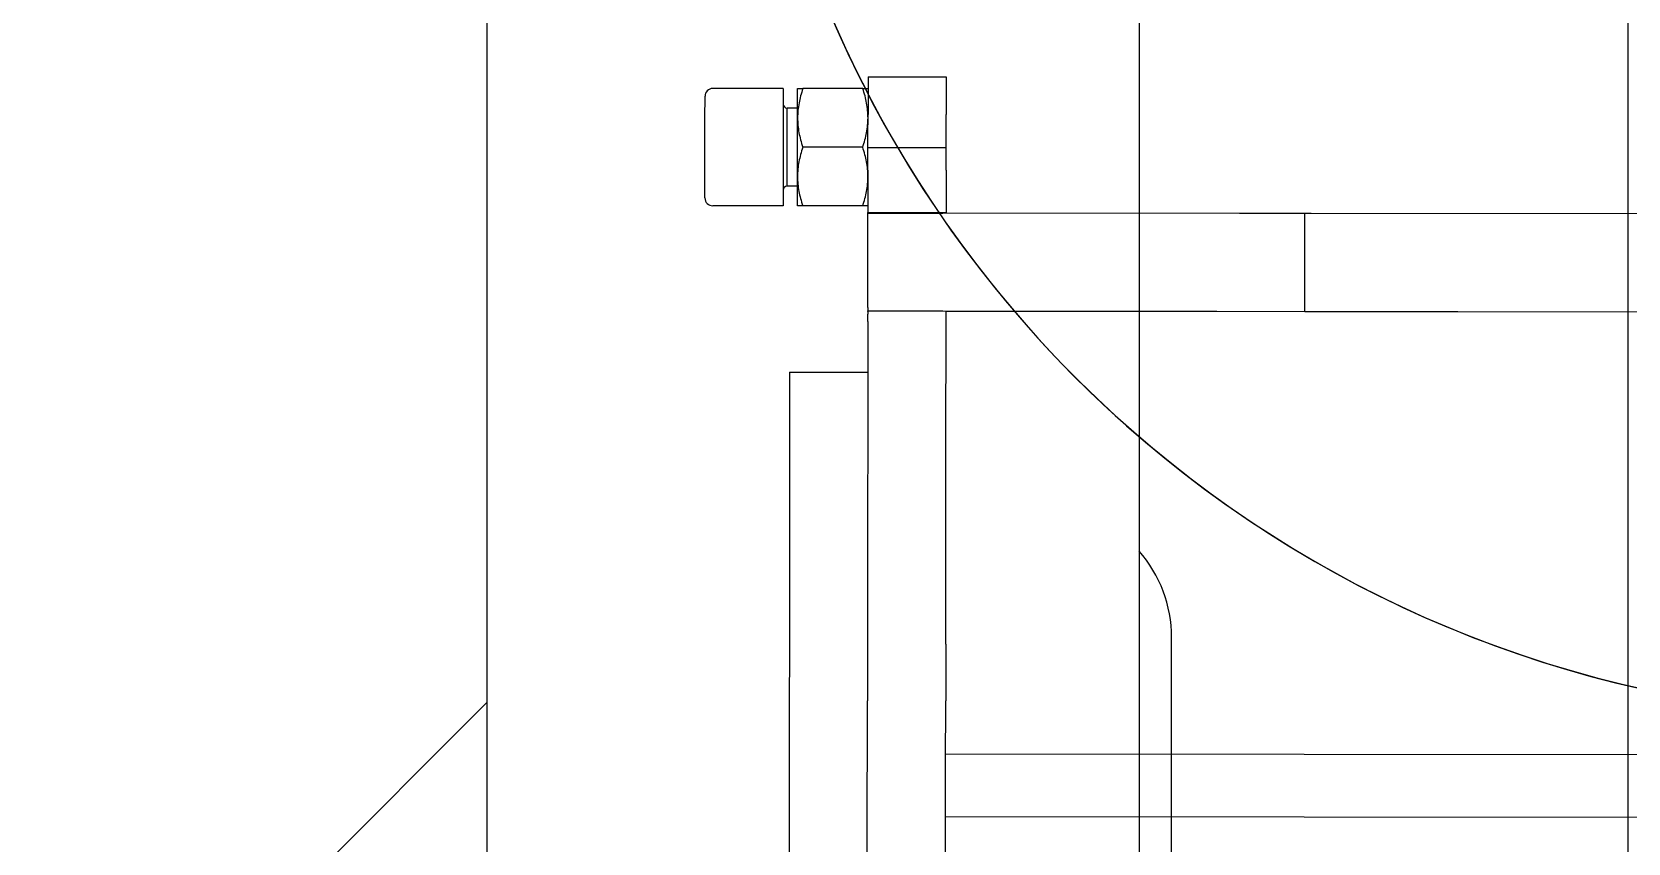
# Model space of a CAD drawing. Header units: inches. Extents: x -233729 to 737493, y -275239 to 196021.
# Drawn here: x 477719 to 477963.8, y 17816.7 to 17941.1 of the extents above; entities that cross this region are included whole.
import ezdxf

# ---------------------------------------------------------------- set-up
doc = ezdxf.new("R2010")
doc.units = ezdxf.units.IN
doc.header["$MEASUREMENT"] = 0
for name, color, linetype in [('Default', 7, 'Continuous'), ('DV2_0', 7, 'Continuous'), ('P_AX', 7, 'Continuous'), ('pinza', 6, 'Continuous'), ('supporti', 7, 'Continuous')]:
    doc.layers.add(name, color=color, linetype=linetype)

# ---------------------------------------------------------------- blocks, each defined once
blk = doc.blocks.new('SE2')
at = {"layer": 'DV2_0', "color": 2, "linetype": 'Continuous'}
for p, q in [((660.4497949701864, 3816.916341077484), (660.4497949701864, 1916.916341077484)), ((730.4497949701872, 3626.916341077484), (730.4497949701871, 3546.916341077486)), ((735.4497949701864, 2116.916341077484), (735.4497949701868, 3626.916341077484)), ((835.4497949701869, 2116.916341077484), (835.4497949701871, 3626.916341077484)), ((879.5919305939182, 3601.058476701216), (835.4497949701871, 3556.916341077485))]:
    blk.add_line(p, q, dxfattribs=at)
blk.add_arc((750.4497949701872, 3546.916341077485), 20.00000000000002, 180, 221.4096221092689, dxfattribs=at)
blk = doc.blocks.new('A$C2BE94B00')
at = {"layer": 'Default'}
blk.add_blockref('SE2', (-481.449800909002, -1908.916326194725), dxfattribs=at)
blk = doc.blocks.new('A$C4C4516A4')
at = {"layer": 'supporti', "color": 1}
blk.add_blockref('A$C2BE94B00', (0, 0), dxfattribs=at)
blk = doc.blocks.new('A$C48CB4C16')
at = {"layer": 'P_AX', "color": 6, "linetype": 'Continuous'}
for p, q in [((4256.381853703874, 3145.968548419538, 710.6645883361932), (4256.379657552461, 3143.662831425785, 710.6645883361932)), ((4256.381853703874, 3145.968548419538, 710.6645883361932), (4256.379657552461, 3143.662831425785, 710.6645883361932)), ((4268.330298196408, 3092.34829406033, 710.6645883361932), (4268.38184815587, 3145.957009265318, 710.6645883361932)), ((4256.379657552461, 3143.662831425785, 710.6645883361932), (4256.360225044074, 3123.686597447495, 710.6645883361932)), ((4256.379657552461, 3143.662831425785, 710.6645883361932), (4256.360225044074, 3123.686597447495, 710.6645883361932)), ((3954.376554272254, 3140.860783674872, 710.6645883361932), (4244.37642019533, 3140.58192078362, 710.6645883361932)), ((3954.367294641328, 3131.218973965502, 710.6645883361932), (4244.367160564404, 3130.940111074715, 710.6645883361932)), ((4256.360225044074, 3123.686597447495, 710.6645883361932), (4256.359300600364, 3122.752911811347, 710.6645883361932)), ((4256.360225044074, 3123.686597447495, 710.6645883361932), (4256.359300600364, 3122.752911811347, 710.6645883361932)), ((4244.350977778434, 3114.087141108352, 710.6645883361932), (4244.359306148369, 3122.764450965568, 710.6645883361932)), ((4256.357906836783, 3120.968559940464, 710.6645883361932), (4256.359300600364, 3122.752911811347, 710.6645883361932)), ((4256.357906836783, 3120.968559940464, 710.6645883361932), (4256.359300600364, 3122.752911811347, 710.6645883361932)), ((4256.355134217301, 3118.088541907377, 710.6645883361932), (4256.356702650431, 3119.718299213449, 710.6645883361932)), ((4256.355134217301, 3118.088541907377, 710.6645883361932), (4256.356702650431, 3119.718299213449, 710.6645883361932)), ((4256.356702650431, 3119.718299213449, 710.6645883361932), (4256.357906836783, 3120.968559940464, 710.6645883361932)), ((4256.356702650431, 3119.718299213449, 710.6645883361932), (4256.357906836783, 3120.968559940464, 710.6645883361932)), ((4256.34540288255, 3107.968565913036, 710.6645883361932), (4256.355134217301, 3118.088541907377, 710.6645883361932)), ((4256.34540288255, 3107.968565913036, 710.6645883361932), (4256.355134217301, 3118.088541907377, 710.6645883361932)), ((4256.34540288255, 3107.968565913036, 710.6645883361932), (4256.355134217301, 3118.088541907377, 710.6645883361932)), ((4244.350977778434, 3114.087141108352, 710.6645883361932), (4244.331823690678, 3093.924393580879, 710.6645883361932)), ((4244.350977778434, 3114.087141108352, 710.6645883361932), (4244.331823690678, 3093.924393580879, 710.6645883361932)), ((4256.331818142673, 3093.912854426659, 710.6645883361932), (4256.34540288255, 3107.968565913036, 710.6645883361932)), ((4256.331818142673, 3093.912854426659, 710.6645883361932), (4256.34540288255, 3107.968565913036, 710.6645883361932)), ((4244.331823690678, 3093.924393580879, 710.6645883361932), (4244.32196732983, 3083.674398319914, 710.6645883361932)), ((4244.331823690678, 3093.924393580879, 710.6645883361932), (4244.32196732983, 3083.674398319914, 710.6645883361932)), ((4256.321961781824, 3083.662859165694, 710.6645883361932), (4256.330303744412, 3092.35983321455, 710.6645883361932)), ((4256.321961781824, 3083.662859165694, 710.6645883361932), (4256.330303744412, 3092.35983321455, 710.6645883361932)), ((4256.330303744412, 3092.35983321455, 710.6645883361932), (4256.331818142673, 3093.912854426659, 710.6645883361932)), ((4256.330303744412, 3092.35983321455, 710.6645883361932), (4256.331818142673, 3093.912854426659, 710.6645883361932)), ((4244.32196732983, 3083.674398319914, 710.6645883361932), (4244.303446164703, 3064.626582285507, 710.6645883361932)), ((4244.32196732983, 3083.674398319914, 710.6645883361932), (4244.303446164703, 3064.626582285507, 710.6645883361932)), ((4256.311090250383, 3072.359842461187, 710.6645883361932), (4256.321961781824, 3083.662859165694, 710.6645883361932)), ((4256.311090250383, 3072.359842461187, 710.6645883361932), (4256.321961781824, 3083.662859165694, 710.6645883361932)), ((4256.303440616699, 3064.615043131753, 710.6645883361932), (4256.311090250383, 3072.359842461187, 710.6645883361932)), ((4268.311084702378, 3072.348303306966, 710.6645883361932), (4256.311090250383, 3072.359842461187, 710.6645883361932)), ((4165.802112214267, 3063.068191595028, 710.6645883361932), (4032.802173704723, 3063.196083886202, 710.6645883361932)), ((4165.802112214267, 3063.068191595028, 710.6645883361932), (4032.802173704723, 3063.196083886202, 710.6645883361932)), ((4184.302095137653, 3063.050402057476, 710.6645883361932), (4165.802112214267, 3063.068191595028, 710.6645883361932)), ((4184.302095137653, 3063.050402057476, 710.6645883361932), (4165.802112214267, 3063.068191595028, 710.6645883361932)), ((4184.302095137653, 3063.050402057476, 710.6645883361932), (4165.802112214267, 3063.068191595028, 710.6645883361932)), ((4188.301905503148, 3063.046555680807, 710.6645883361932), (4184.302095137653, 3063.050402057476, 710.6645883361932)), ((4188.301905503148, 3063.046555680807, 710.6645883361932), (4184.302095137653, 3063.050402057476, 710.6645883361932)), ((4188.301905503148, 3063.046555680807, 710.6645883361932), (4184.302095137653, 3063.050402057476, 710.6645883361932)), ((4189.301899511948, 3063.045594084661, 710.6645883361932), (4188.301905503148, 3063.046555680807, 710.6645883361932)), ((4189.301899511948, 3063.045594084661, 710.6645883361932), (4188.301905503148, 3063.046555680807, 710.6645883361932)), ((4189.301899511948, 3063.045594084661, 710.6645883361932), (4188.301905503148, 3063.046555680807, 710.6645883361932)), ((4189.301899511948, 3063.045594084661, 710.6645883361932), (4189.287475569289, 3048.045601019754, 710.6645883361932)), ((4202.802095107851, 3063.032612536221, 710.6645883361932), (4189.301899511948, 3063.045594084661, 710.6645883361932)), ((4202.802095107851, 3063.032612536221, 710.6645883361932), (4189.301899511948, 3063.045594084661, 710.6645883361932)), ((4202.802095107851, 3063.032612536221, 710.6645883361932), (4189.301899511948, 3063.045594084661, 710.6645883361932)), ((4244.198532558744, 3062.992805871765, 710.6645883361932), (4202.802095107851, 3063.032612536221, 710.6645883361932)), ((4244.198532558744, 3062.992805871765, 710.6645883361932), (4202.802095107851, 3063.032612536221, 710.6645883361932)), ((4244.301885049091, 3062.992706295221, 710.6645883361932), (4244.198532558744, 3062.992805871765, 710.6645883361932)), ((4244.301885049091, 3062.992706295221, 710.6645883361932), (4244.198532558744, 3062.992805871765, 710.6645883361932)), ((4244.30218593881, 3063.096259637854, 710.6645883361932), (4244.301885049091, 3062.992706295221, 710.6645883361932)), ((4244.30218593881, 3063.096259637854, 710.6645883361932), (4244.301885049091, 3062.992706295221, 710.6645883361932)), ((4244.802085900678, 3062.992225497148, 710.6645883361932), (4244.301885049091, 3062.992706295221, 710.6645883361932)), ((4244.802085900678, 3062.992225497148, 710.6645883361932), (4244.301885049091, 3062.992706295221, 710.6645883361932)), ((4244.302373236511, 3063.492706063787, 710.6645883361932), (4244.30218593881, 3063.096259637854, 710.6645883361932)), ((4244.302373236511, 3063.492706063787, 710.6645883361932), (4244.30218593881, 3063.096259637854, 710.6645883361932)), ((4244.303446164703, 3064.626582285507, 710.6645883361932), (4244.302373236511, 3063.492706063787, 710.6645883361932)), ((4244.303446164703, 3064.626582285507, 710.6645883361932), (4244.302373236511, 3063.492706063787, 710.6645883361932)), ((4253.80186969135, 3062.983571131367, 710.6645883361932), (4244.802085900678, 3062.992225497148, 710.6645883361932)), ((4253.80186969135, 3062.983571131367, 710.6645883361932), (4244.802085900678, 3062.992225497148, 710.6645883361932)), ((4256.302081044647, 3062.981167141001, 710.6645883361932), (4253.80186969135, 3062.983571131367, 710.6645883361932)), ((4256.302081044647, 3062.981167141001, 710.6645883361932), (4253.80186969135, 3062.983571131367, 710.6645883361932)), ((4256.301406092243, 3062.481167371969, 710.6645883361932), (4256.287847586209, 3048.381173891133, 710.6645883361932)), ((4256.301406092243, 3062.481167371969, 710.6645883361932), (4256.287847586209, 3048.381173891133, 710.6645883361932)), ((4256.301406092243, 3062.481167371969, 710.6645883361932), (4256.302081044647, 3062.981167141001, 710.6645883361932)), ((4256.301406092243, 3062.481167371969, 710.6645883361932), (4256.302081044647, 3062.981167141001, 710.6645883361932)), ((4010.287563855992, 3048.217726735517, 710.6645883361932), (4188.287481560489, 3048.0465626159, 710.6645883361932)), ((4010.287563855992, 3048.217726735517, 710.6645883361932), (4188.287481560489, 3048.0465626159, 710.6645883361932)), ((4010.287563855992, 3048.217726735517, 710.6645883361932), (4188.287481560489, 3048.0465626159, 710.6645883361932)), ((4188.287481560489, 3048.0465626159, 710.6645883361932), (4189.287475569289, 3048.045601019754, 710.6645883361932)), ((4188.287481560489, 3048.0465626159, 710.6645883361932), (4189.287475569289, 3048.045601019754, 710.6645883361932)), ((4188.287481560489, 3048.0465626159, 710.6645883361932), (4189.287475569289, 3048.045601019754, 710.6645883361932)), ((4189.287475569289, 3048.045601019754, 710.6645883361932), (4189.687509386684, 3048.045216381203, 710.6645883361932)), ((4189.287475569289, 3048.045601019754, 710.6645883361932), (4189.687509386684, 3048.045216381203, 710.6645883361932)), ((4189.287475569289, 3048.045601019754, 710.6645883361932), (4189.687509386684, 3048.045216381203, 710.6645883361932)), ((4189.687509386684, 3048.045216381203, 710.6645883361932), (4199.287471775314, 3048.035985057826, 710.6645883361932)), ((4189.687509386684, 3048.045216381203, 710.6645883361932), (4199.287471775314, 3048.035985057826, 710.6645883361932)), ((4189.687509386684, 3048.045216381203, 710.6645883361932), (4199.287471775314, 3048.035985057826, 710.6645883361932)), ((4189.687509386684, 3048.045216381203, 710.6645883361932), (4199.287471775314, 3048.035985057826, 710.6645883361932)), ((4199.287471775314, 3048.035985057826, 710.6645883361932), (4244.184108616201, 3047.992812806394, 710.6645883361932)), ((4244.184108616201, 3047.992812806394, 710.6645883361932), (4244.287468560505, 3047.992713416113, 710.6645883361932)), ((4256.287351675914, 3047.881174122102, 710.6645883361932), (4244.287357223918, 3047.892713276322, 710.6645883361932)), ((4244.287468560505, 3047.992713416113, 710.6645883361932), (4244.78766195802, 3047.992232431776, 710.6645883361932)), ((4256.287656641216, 3047.981174076094, 710.6645883361932), (4244.78766195802, 3047.992232431776, 710.6645883361932)), ((4256.287847586209, 3048.381173891133, 710.6645883361932), (4256.287656641216, 3047.981174076094, 710.6645883361932)), ((4256.287847586209, 3048.381173891133, 710.6645883361932), (4256.287656641216, 3047.981174076094, 710.6645883361932)), ((4244.281105927308, 3041.392716281234, 710.6645883361932), (4244.286394706345, 3046.892713738724, 710.6645883361932)), ((4256.282253435347, 3042.381148127492, 710.6645883361932), (4256.286587827723, 3046.881174584504, 710.6645883361932)), ((4256.282253435347, 3042.381148127492, 710.6645883361932), (4256.28638915834, 3046.881174584504, 710.6645883361932)), ((4257.090430226991, 3046.880382582664, 710.6645883361932), (4266.282730822568, 3046.871543297197, 710.6645883361932)), ((4269.286581817432, 3046.868673834137, 710.6645883361932), (4280.086576824192, 3046.858288595571, 710.6645883361932)), ((4267.083691864623, 3043.870790738731, 710.6645883361932), (4268.683697306317, 3043.869252178936, 710.6645883361932)), ((4256.281100379303, 3041.38117712748, 710.6645883361932), (4256.282253435347, 3042.381148127492, 710.6645883361932)), ((4256.281100379303, 3041.38117712748, 710.6645883361932), (4256.282253435347, 3042.381148127492, 710.6645883361932)), ((4244.277839633402, 3037.9927178534, 710.6645883361932), (4256.278009235743, 3037.98117869918, 710.6645883361932)), ((4257.081771055005, 3037.88036771829, 710.6645883361932), (4266.27407165058, 3037.871528433289, 710.6645883361932)), ((4267.07215271052, 3031.870796286619, 710.6645883361932), (4268.672158152213, 3031.869257726825, 710.6645883361932)), ((4257.073121495894, 3028.880390904497, 710.6645883361932), (4266.265422091353, 3028.871551619495, 710.6645883361932)), ((4269.269273086335, 3028.868682156435, 710.6645883361932), (4280.069268093095, 3028.858296917404, 710.6645883361932)), ((4256.267543616123, 3027.081183738659, 710.6645883361932), (4244.267549164128, 3027.092722892879, 710.6645883361932))]:
    blk.add_line(p, q, dxfattribs=at)
at = {"layer": 'P_AX', "color": 6}
blk.add_circle((4100.5638399116, 4905.530419049437, 710.6645883361932), 4100.563866852364, dxfattribs=at)
for centre, start, end in [((4099.19158277847, 2948.13226091501, 710.6645883361932), 129.8149848512035, 90.18512856416305), ((4099.19158277847, 2948.132120902768, 710.6645883361932), 269.8148490775229, 230.1849927773721)]:
    blk.add_arc(centre, 177.0000000000008, start, end, dxfattribs=at)
at = {"layer": 'P_AX', "color": 6, "linetype": 'Continuous'}
for centre, radius, start, end in [((4280.085422908888, 3045.658289150453, 710.6645883361932), 1.199999999999407, 359.9449045907344, 89.94490459073435), ((4268.684274264029, 3044.469251901495, 710.6645883361932), 0.6000000000001577, 269.9449045907344, 359.9449045907344), ((4268.671581194503, 3031.269258004266, 710.6645883361932), 0.5999999999992491, 359.9449045907344, 89.94490459073435), ((4099.191584753803, 2948.13219090889, 710.6645883361932), 177.0000000000009, 152.6743924803464, 27.44557321661936), ((4280.070422008517, 3030.058296362522, 710.6645883361932), 1.200000000000317, 269.9449045907344, 359.9449045907344)]:
    blk.add_arc(centre, radius, start, end, dxfattribs=at)
for points in [[(4244.384052582085, 3148.535519199099, 710.6645883361932), (4244.379800205584, 3144.103045636907, 710.6645883361932), (4244.374185471795, 3138.254481942977, 710.6645883361932), (4244.368219544762, 3132.04257281183, 710.6645883361932), (4244.359306148369, 3122.764450965568, 710.6645883361932)], [(4268.311084702378, 3072.348303306966, 710.6645883361932), (4268.311812231084, 3073.109507631163, 710.6645883361932), (4268.312541592751, 3073.870711953032, 710.6645883361932), (4268.31393558823, 3075.323102352328, 710.6645883361932), (4268.316704570781, 3078.206164975303, 710.6645883361932), (4268.319616951514, 3081.237241503436, 710.6645883361932), (4268.322939860751, 3084.694628951724, 710.6645883361932), (4268.325885475379, 3087.758830319743, 710.6645883361932), (4268.330298196408, 3092.34829406033, 710.6645883361932)], [(4256.302180390805, 3063.084720483634, 710.6645883361932), (4256.302071455051, 3063.147501011497, 710.6645883361932), (4256.30211357295, 3063.216479975849, 710.6645883361932), (4256.302236062125, 3063.343956023107, 710.6645883361932), (4256.302322983859, 3063.434489074747, 710.6645883361932), (4256.302367688506, 3063.481166909567, 710.6645883361932)], [(4256.302180390805, 3063.084720483634, 710.6645883361932), (4256.302171816816, 3063.075749604616, 710.6645883361932), (4256.302163242827, 3063.066778725597, 710.6645883361932), (4256.302131065633, 3063.033250204406, 710.6645883361932), (4256.302081044647, 3062.981167141001, 710.6645883361932)], [(4256.303440616699, 3064.615043131753, 710.6645883361932), (4256.302829067222, 3063.976348176251, 710.6645883361932), (4256.302367688506, 3063.481166909567, 710.6645883361932)], [(4244.286394706345, 3046.892713738724, 710.6645883361932), (4244.28654942743, 3047.053601431313, 710.6645883361932), (4244.286762763397, 3047.275396993968, 710.6645883361932), (4244.286929077352, 3047.448264499779, 710.6645883361932), (4244.287074927357, 3047.599820193022, 710.6645883361932), (4244.287213715957, 3047.743976819913, 710.6645883361932), (4244.287283674231, 3047.816592843856, 710.6645883361932), (4244.287320403265, 3047.854653060089, 710.6645883361932), (4244.287357223918, 3047.892713276322, 710.6645883361932)], [(4244.287468560505, 3047.992713416113, 710.6645883361932), (4244.287415412138, 3047.939436456772, 710.6645883361932), (4244.287357223918, 3047.892713276322, 710.6645883361932)], [(4256.28638915834, 3046.881174584504, 710.6645883361932), (4256.286543879425, 3047.042062277093, 710.6645883361932), (4256.286757215391, 3047.263857839747, 710.6645883361932), (4256.286923529346, 3047.436725345559, 710.6645883361932), (4256.287069379352, 3047.588281038801, 710.6645883361932), (4256.287208167952, 3047.732437665692, 710.6645883361932), (4256.287278126227, 3047.805053689636, 710.6645883361932), (4256.287314855262, 3047.843113905869, 710.6645883361932), (4256.287351675914, 3047.881174122102, 710.6645883361932)], [(4256.287656641216, 3047.981174076094, 710.6645883361932), (4256.287434067693, 3047.927897279269, 710.6645883361932), (4256.287351675914, 3047.881174122102, 710.6645883361932)], [(4257.090430226991, 3046.880382582664, 710.6645883361932), (4256.747215816169, 3045.738718017123, 710.6645883361932), (4256.501000326825, 3044.654544986903, 710.6645883361932), (4256.337195228087, 3043.506221304766, 710.6645883361932), (4256.282253435347, 3042.381148127492, 710.6645883361932)], [(4256.286587827723, 3046.881174584504, 710.6645883361932), (4256.395154677564, 3046.881064194373, 710.6645883361932), (4256.503721529734, 3046.880956161885, 710.6645883361932), (4256.748714157962, 3046.880715998474, 710.6645883361932), (4257.090430226991, 3046.880382582664, 710.6645883361932)], [(4266.282730822568, 3046.871543297197, 710.6645883361932), (4266.624449199531, 3046.871219525232, 710.6645883361932), (4266.869444269104, 3046.870988517652, 710.6645883361932), (4266.996518867672, 3046.870870377055, 710.6645883361932), (4267.0865828346, 3046.870789345938, 710.6645883361932)], [(4267.082248442224, 3042.37076288846, 710.6645883361932), (4267.029330446152, 3043.49743672379, 710.6645883361932), (4266.867302778292, 3044.647664207152, 710.6645883361932), (4266.623323341482, 3045.730835665136, 710.6645883361932), (4266.282730822568, 3046.871543297197, 710.6645883361932)], [(4267.0865828346, 3046.870789345938, 710.6645883361932), (4267.086581506765, 3046.869460872027, 710.6645883361932), (4267.086572212051, 3046.860161556981, 710.6645883361932), (4267.086528342683, 3046.815080042581, 710.6645883361932), (4267.086455297657, 3046.739627062927, 710.6645883361932), (4267.086358065368, 3046.638989048197, 710.6645883361932), (4267.086241633981, 3046.518352427638, 710.6645883361932), (4267.086110991775, 3046.382903630964, 710.6645883361932), (4267.085971127031, 3046.237829089283, 710.6645883361932), (4267.085827027913, 3046.088315231378, 710.6645883361932), (4267.085683682701, 3045.939548487428, 710.6645883361932), (4267.085546079556, 3045.796715287144, 710.6645883361932), (4267.085419206996, 3045.665002061173, 710.6645883361932), (4267.085264163907, 3045.504023790478, 710.6645883361932), (4267.085081611294, 3045.314459251824, 710.6645883361932), (4267.084869840996, 3045.094527938522, 710.6645883361932), (4267.08462714497, 3044.842449345279, 710.6645883361932), (4267.084351814934, 3044.556442965872, 710.6645883361932), (4267.08404214296, 3044.234728294077, 710.6645883361932), (4267.083652912173, 3043.830317127171, 710.6645883361932), (4267.083271950367, 3043.434457164376, 710.6645883361932), (4267.082906233961, 3043.054406244892, 710.6645883361932), (4267.082562739029, 3042.697422206986, 710.6645883361932), (4267.082248442224, 3042.37076288846, 710.6645883361932)], [(4269.284273986587, 3044.468674943901, 710.6645883361932), (4269.284784493385, 3045.004093734666, 710.6645883361932), (4269.285110260244, 3045.343150878443, 710.6645883361932), (4269.285815652461, 3046.075450661245, 710.6645883361932), (4269.286204550531, 3046.478850757356, 710.6645883361932), (4269.286392875597, 3046.673762295979, 710.6645883361932), (4269.286581817432, 3046.868673834137, 710.6645883361932)], [(4281.285422354005, 3045.657135234798, 710.6645883361932), (4281.28525860433, 3045.488211901977, 710.6645883361932), (4281.28509538935, 3045.319288568224, 710.6645883361932), (4281.28475834697, 3044.969677921503, 710.6645883361932), (4281.284147004364, 3044.335015339895, 710.6645883361932), (4281.283141185298, 3043.29022627522, 710.6645883361932), (4281.282175943371, 3042.287224427449, 710.6645883361932), (4281.281445468194, 3041.528019077729, 710.6645883361932), (4281.280922994366, 3040.984931841611, 710.6645883361932), (4281.280143292272, 3040.174380168437, 710.6645883361932), (4281.279131990043, 3039.122927892606, 710.6645883361932), (4281.277914716397, 3037.857138848051, 710.6645883361932), (4281.276697633555, 3036.591350224453, 710.6645883361932), (4281.275686790002, 3035.539898156772, 710.6645883361932), (4281.274907644605, 3034.729346376962, 710.6645883361932), (4281.274385656113, 3034.18625861651, 710.6645883361932), (4281.273656032281, 3033.427052801128, 710.6645883361932), (4281.272692307946, 3032.424051086071, 710.6645883361932), (4281.271688796114, 3031.379262350152, 710.6645883361932), (4281.271079566097, 3030.744606193739, 710.6645883361932), (4281.270744233509, 3030.394989118099, 710.6645883361932), (4281.270582576281, 3030.226065782949, 710.6645883361932), (4281.270421453635, 3030.057142447333, 710.6645883361932)], [(4268.683697306317, 3043.869252178936, 710.6645883361932), (4268.683571345056, 3043.739311153653, 710.6645883361932), (4268.683445795089, 3043.609370127904, 710.6645883361932), (4268.683186526294, 3043.340433219566, 710.6645883361932), (4268.682716268116, 3042.852236874986, 710.6645883361932), (4268.682458872906, 3042.584914833891, 710.6645883361932), (4268.68203650706, 3042.146158071353, 710.6645883361932), (4268.681434495607, 3041.520633736744, 710.6645883361932), (4268.680638163351, 3040.693008981298, 710.6645883361932), (4268.680236263782, 3040.275252962138, 710.6645883361932), (4268.679636493557, 3039.651752418957, 710.6645883361932), (4268.678858567494, 3038.842941651239, 710.6645883361932), (4268.677922200412, 3037.869254958469, 710.6645883361932), (4268.676523025031, 3036.41402883793, 710.6645883361932), (4268.675207538647, 3035.045500934242, 710.6645883361932), (4268.674412188004, 3034.217875592063, 710.6645883361932), (4268.673811195184, 3033.592351042784, 710.6645883361932), (4268.673389747156, 3033.153594465114, 710.6645883361932), (4268.673133030999, 3032.88627303683, 710.6645883361932), (4268.672664388781, 3032.39807210921, 710.6645883361932), (4268.672406444326, 3032.129139781117, 710.6645883361932), (4268.672282092622, 3031.999198754436, 710.6645883361932), (4268.672158152213, 3031.869257726825, 710.6645883361932)], [(4269.271580917061, 3031.268681046671, 710.6645883361932), (4269.272530320799, 3032.262014745387, 710.6645883361932), (4269.273847165982, 3033.633046967096, 710.6645883361932), (4269.275348468684, 3035.194932899091, 710.6645883361932), (4269.277919158571, 3037.868678003202, 710.6645883361932), (4269.280018416699, 3040.051516792856, 710.6645883361932), (4269.281993102981, 3042.104309037446, 710.6645883361932), (4269.283313017922, 3043.475341428655, 710.6645883361932), (4269.284273986587, 3044.468674943901, 710.6645883361932)], [(4244.281105927308, 3041.392716281234, 710.6645883361932), (4244.280468172277, 3040.729428502384, 710.6645883361932), (4244.279855010332, 3040.091593213032, 710.6645883361932), (4244.279384162859, 3039.601700828995, 710.6645883361932), (4244.278795010991, 3038.988554336715, 710.6645883361932), (4244.278450948184, 3038.630346327207, 710.6645883361932), (4244.278087304672, 3038.251527323041, 710.6645883361932), (4244.277963313274, 3038.12212258822, 710.6645883361932), (4244.277839633402, 3037.9927178534, 710.6645883361932)], [(4256.281100379303, 3041.38117712748, 710.6645883361932), (4256.280462624271, 3040.717889348163, 710.6645883361932), (4256.279849462328, 3040.080054058812, 710.6645883361932), (4256.279378617764, 3039.590164747207, 710.6645883361932), (4256.278789462987, 3038.97701518296, 710.6645883361932), (4256.27838342858, 3038.554271415926, 710.6645883361932), (4256.278081756668, 3038.23998816882, 710.6645883361932), (4256.277957765269, 3038.110583434465, 710.6645883361932), (4256.277834085397, 3037.98117869918, 710.6645883361932)], [(4256.281100379303, 3041.38117712748, 710.6645883361932), (4256.280462624271, 3040.717889348163, 710.6645883361932), (4256.279849462328, 3040.080054058812, 710.6645883361932), (4256.279378617764, 3039.590164747207, 710.6645883361932), (4256.278789462987, 3038.97701518296, 710.6645883361932), (4256.27838342858, 3038.554271415926, 710.6645883361932), (4256.278081756668, 3038.23998816882, 710.6645883361932), (4256.277979659033, 3038.110583434465, 710.6645883361932), (4256.278009235743, 3037.98117869918, 710.6645883361932)], [(4256.282253435347, 3042.381148127492, 710.6645883361932), (4256.335171431071, 3041.254474295421, 710.6645883361932), (4256.497199097998, 3040.10424681532, 710.6645883361932), (4256.741178535158, 3039.021075354542, 710.6645883361932), (4257.081771055005, 3037.88036771829, 710.6645883361932)], [(4266.27407165058, 3037.871528433289, 710.6645883361932), (4266.617286061519, 3039.013192999295, 710.6645883361932), (4266.863501550862, 3040.097366029981, 710.6645883361932), (4267.027306649601, 3041.245689711652, 710.6645883361932), (4267.082248442224, 3042.37076288846, 710.6645883361932)], [(4267.082248442224, 3042.37076288846, 710.6645883361932), (4267.081354060908, 3041.441110395479, 710.6645883361932), (4267.08016034239, 3040.200132005967, 710.6645883361932), (4267.078920006984, 3038.910497407548, 710.6645883361932), (4267.077920144074, 3037.8707605541, 710.6645883361932), (4267.076660579536, 3036.560800843525, 710.6645883361932), (4267.075680513051, 3035.541391348119, 710.6645883361932), (4267.074608905707, 3034.426624449088, 710.6645883361932), (4267.073594076674, 3033.37076704961, 710.6645883361932)], [(4244.277839633402, 3037.9927178534, 710.6645883361932), (4244.277823597075, 3037.815167202267, 710.6645883361932), (4244.277675613062, 3037.637616551134, 710.6645883361932), (4244.277319926537, 3037.266736230931, 710.6645883361932), (4244.276680579059, 3036.600649048227, 710.6645883361932), (4244.27595997206, 3035.850292857389, 710.6645883361932), (4244.275109083625, 3034.964563362419, 710.6645883361932), (4244.274017864022, 3033.828951983365, 710.6645883361932), (4244.273086528991, 3032.859915993761, 710.6645883361932)], [(4256.277834085397, 3037.98117869918, 710.6645883361932), (4256.277818049071, 3037.803628048047, 710.6645883361932), (4256.277670065057, 3037.626077397379, 710.6645883361932), (4256.277314378531, 3037.255197076711, 710.6645883361932), (4256.276675031056, 3036.589109894006, 710.6645883361932), (4256.275954424171, 3035.838753703169, 710.6645883361932), (4256.275103535619, 3034.953024208198, 710.6645883361932), (4256.274377452093, 3034.196590035806, 710.6645883361932), (4256.273599069799, 3033.381152288175, 710.6645883361932)], [(4256.278009235743, 3037.98117869918, 710.6645883361932), (4256.277839942835, 3037.803628048047, 710.6645883361932), (4256.277670065057, 3037.626077397379, 710.6645883361932), (4256.277314378531, 3037.255197076711, 710.6645883361932), (4256.276675031056, 3036.589109894006, 710.6645883361932), (4256.275954424171, 3035.838753703169, 710.6645883361932), (4256.275103535619, 3034.953024208198, 710.6645883361932), (4256.274377452093, 3034.196590035806, 710.6645883361932), (4256.273599069799, 3033.381152288175, 710.6645883361932)], [(4257.081771055005, 3037.88036771829, 710.6645883361932), (4256.738557863981, 3036.738707980725, 710.6645883361932), (4256.492343532853, 3035.654539535406, 710.6645883361932), (4256.328539660782, 3034.50622070872, 710.6645883361932), (4256.273599069799, 3033.381152288175, 710.6645883361932)], [(4267.073594076674, 3033.37076704961, 710.6645883361932), (4267.02081611217, 3034.495939051385, 710.6645883361932), (4266.859219758073, 3035.644570781502, 710.6645883361932), (4266.615089791942, 3036.729210741005, 710.6645883361932), (4266.27407165058, 3037.871528433289, 710.6645883361932)], [(4244.267549164128, 3027.092722892879, 710.6645883361932), (4244.267739380826, 3027.2922180068, 710.6645883361932), (4244.267930254922, 3027.491713119789, 710.6645883361932), (4244.268401479931, 3027.983030332837, 710.6645883361932), (4244.269048270536, 3028.656845145512, 710.6645883361932), (4244.269857934327, 3029.499934766094, 710.6645883361932), (4244.270813995856, 3030.49514366931, 710.6645883361932), (4244.271897500847, 3031.622741630419, 710.6645883361932), (4244.273086528991, 3032.859915993761, 710.6645883361932)], [(4256.269279096624, 3028.881182906802, 710.6645883361932), (4256.269987887121, 3029.628176315806, 710.6645883361932), (4256.27080844785, 3030.48360451509, 710.6645883361932), (4256.272034533089, 3031.759567979842, 710.6645883361932), (4256.273080980987, 3032.84837683954, 710.6645883361932)], [(4256.269279096624, 3028.881182906802, 710.6645883361932), (4256.269987887121, 3029.628176315806, 710.6645883361932), (4256.27080844785, 3030.48360451509, 710.6645883361932), (4256.272034533089, 3031.759567979842, 710.6645883361932), (4256.273080980987, 3032.84837683954, 710.6645883361932)], [(4256.273599069799, 3033.381152288175, 710.6645883361932), (4256.273340074229, 3033.1171601197, 710.6645883361932), (4256.273080980987, 3032.84837683954, 710.6645883361932)], [(4256.273599069799, 3033.381152288175, 710.6645883361932), (4256.273340074229, 3033.1171601197, 710.6645883361932), (4256.273080980987, 3032.84837683954, 710.6645883361932)], [(4256.273599069799, 3033.381152288175, 710.6645883361932), (4256.32651826879, 3032.25448321982, 710.6645883361932), (4256.488547164248, 3031.104260602153, 710.6645883361932), (4256.732527757878, 3030.021093719291, 710.6645883361932), (4257.073121495894, 3028.880390904497, 710.6645883361932)], [(4266.265422091353, 3028.871551619495, 710.6645883361932), (4266.608207775047, 3030.011597294944, 710.6645883361932), (4266.854269902338, 3031.094292950935, 710.6645883361932), (4267.018509373651, 3032.244201833966, 710.6645883361932), (4267.073594076674, 3033.37076704961, 710.6645883361932)], [(4267.073594076674, 3033.37076704961, 710.6645883361932), (4267.073280147974, 3033.044111291996, 710.6645883361932), (4267.072937096003, 3032.687129826869, 710.6645883361932), (4267.072571902885, 3032.307080747213, 710.6645883361932), (4267.072191550746, 3031.911222146477, 710.6645883361932), (4267.071803021827, 3031.506812117647, 710.6645883361932), (4267.071493975352, 3031.185098562974, 710.6645883361932), (4267.071219261386, 3030.899093830611, 710.6645883361932), (4267.070977163734, 3030.647017363577, 710.6645883361932), (4267.070765965967, 3030.427088607221, 710.6645883361932), (4267.070583952242, 3030.237527004562, 710.6645883361932), (4267.070429406128, 3030.076552000015, 710.6645883361932), (4267.070196218672, 3029.83362071228, 710.6645883361932), (4267.06999738689, 3029.626426113888, 710.6645883361932), (4267.069830116582, 3029.452065587628, 710.6645883361932), (4267.069691613666, 3029.307636516287, 710.6645883361932), (4267.069579083822, 3029.190236282654, 710.6645883361932), (4267.069489733199, 3029.096962269514, 710.6645883361932), (4267.069420767366, 3029.024911859657, 710.6645883361932), (4267.069369392353, 3028.971182435869, 710.6645883361932), (4267.06933281396, 3028.932871380474, 710.6645883361932), (4267.069308238104, 3028.907076076723, 710.6645883361932), (4267.069292870466, 3028.890893907405, 710.6645883361932), (4267.069283917197, 3028.881422254841, 710.6645883361932), (4267.06927533017, 3028.872125741213, 710.6645883361932), (4267.069274103501, 3028.870797667771, 710.6645883361932)], [(4269.269273086335, 3028.868682156435, 710.6645883361932), (4269.269458996947, 3029.063593697387, 710.6645883361932), (4269.26964552456, 3029.258505237873, 710.6645883361932), (4269.270105376491, 3029.737909460093, 710.6645883361932), (4269.270735404454, 3030.394205120976, 710.6645883361932), (4269.271061710663, 3030.733262945551, 710.6645883361932), (4269.271580917061, 3031.268681046671, 710.6645883361932)], [(4256.267543616123, 3027.081183738659, 710.6645883361932), (4256.267733832821, 3027.28067885258, 710.6645883361932), (4256.267924706917, 3027.480173965569, 710.6645883361932), (4256.268465223256, 3028.043699214819, 710.6645883361932), (4256.269042722531, 3028.645305991291, 710.6645883361932), (4256.26915543247, 3028.761403439685, 710.6645883361932), (4256.269279096624, 3028.881182906802, 710.6645883361932)], [(4257.073121495894, 3028.880390904497, 710.6645883361932), (4256.730980439461, 3028.880724736142, 710.6645883361932), (4256.485836059088, 3028.88096505136, 710.6645883361932), (4256.377557576749, 3028.881072801656, 710.6645883361932), (4256.269279096624, 3028.881182906802, 710.6645883361932)], [(4267.069274103501, 3028.870797667771, 710.6645883361932), (4266.979475344764, 3028.870878452088, 710.6645883361932), (4266.852712284192, 3028.870996298387, 710.6645883361932), (4266.607566550374, 3028.871227444268, 710.6645883361932), (4266.265422091353, 3028.871551619495, 710.6645883361932)]]:
    blk.add_spline(points, degree=3, dxfattribs=at)

msp = doc.modelspace()

# ---------------------------------------------------------------- block references
at = {"color": 1, "rotation": 180.0000000029513}
msp.add_blockref('A$C48CB4C16', (482103.5383251106, 20961.31663733844, -710.6645883361924), dxfattribs=at)
at = {"layer": 'pinza', "color": 6, "linetype": 'Continuous', "rotation": 180.0000000029513}
for p in [(478142.8264800107, 19486.28623288993), (478142.8269645368, 19486.28623294953)]:
    msp.add_blockref('A$C4C4516A4', p, dxfattribs=at)

doc.saveas('drawing.dxf')
